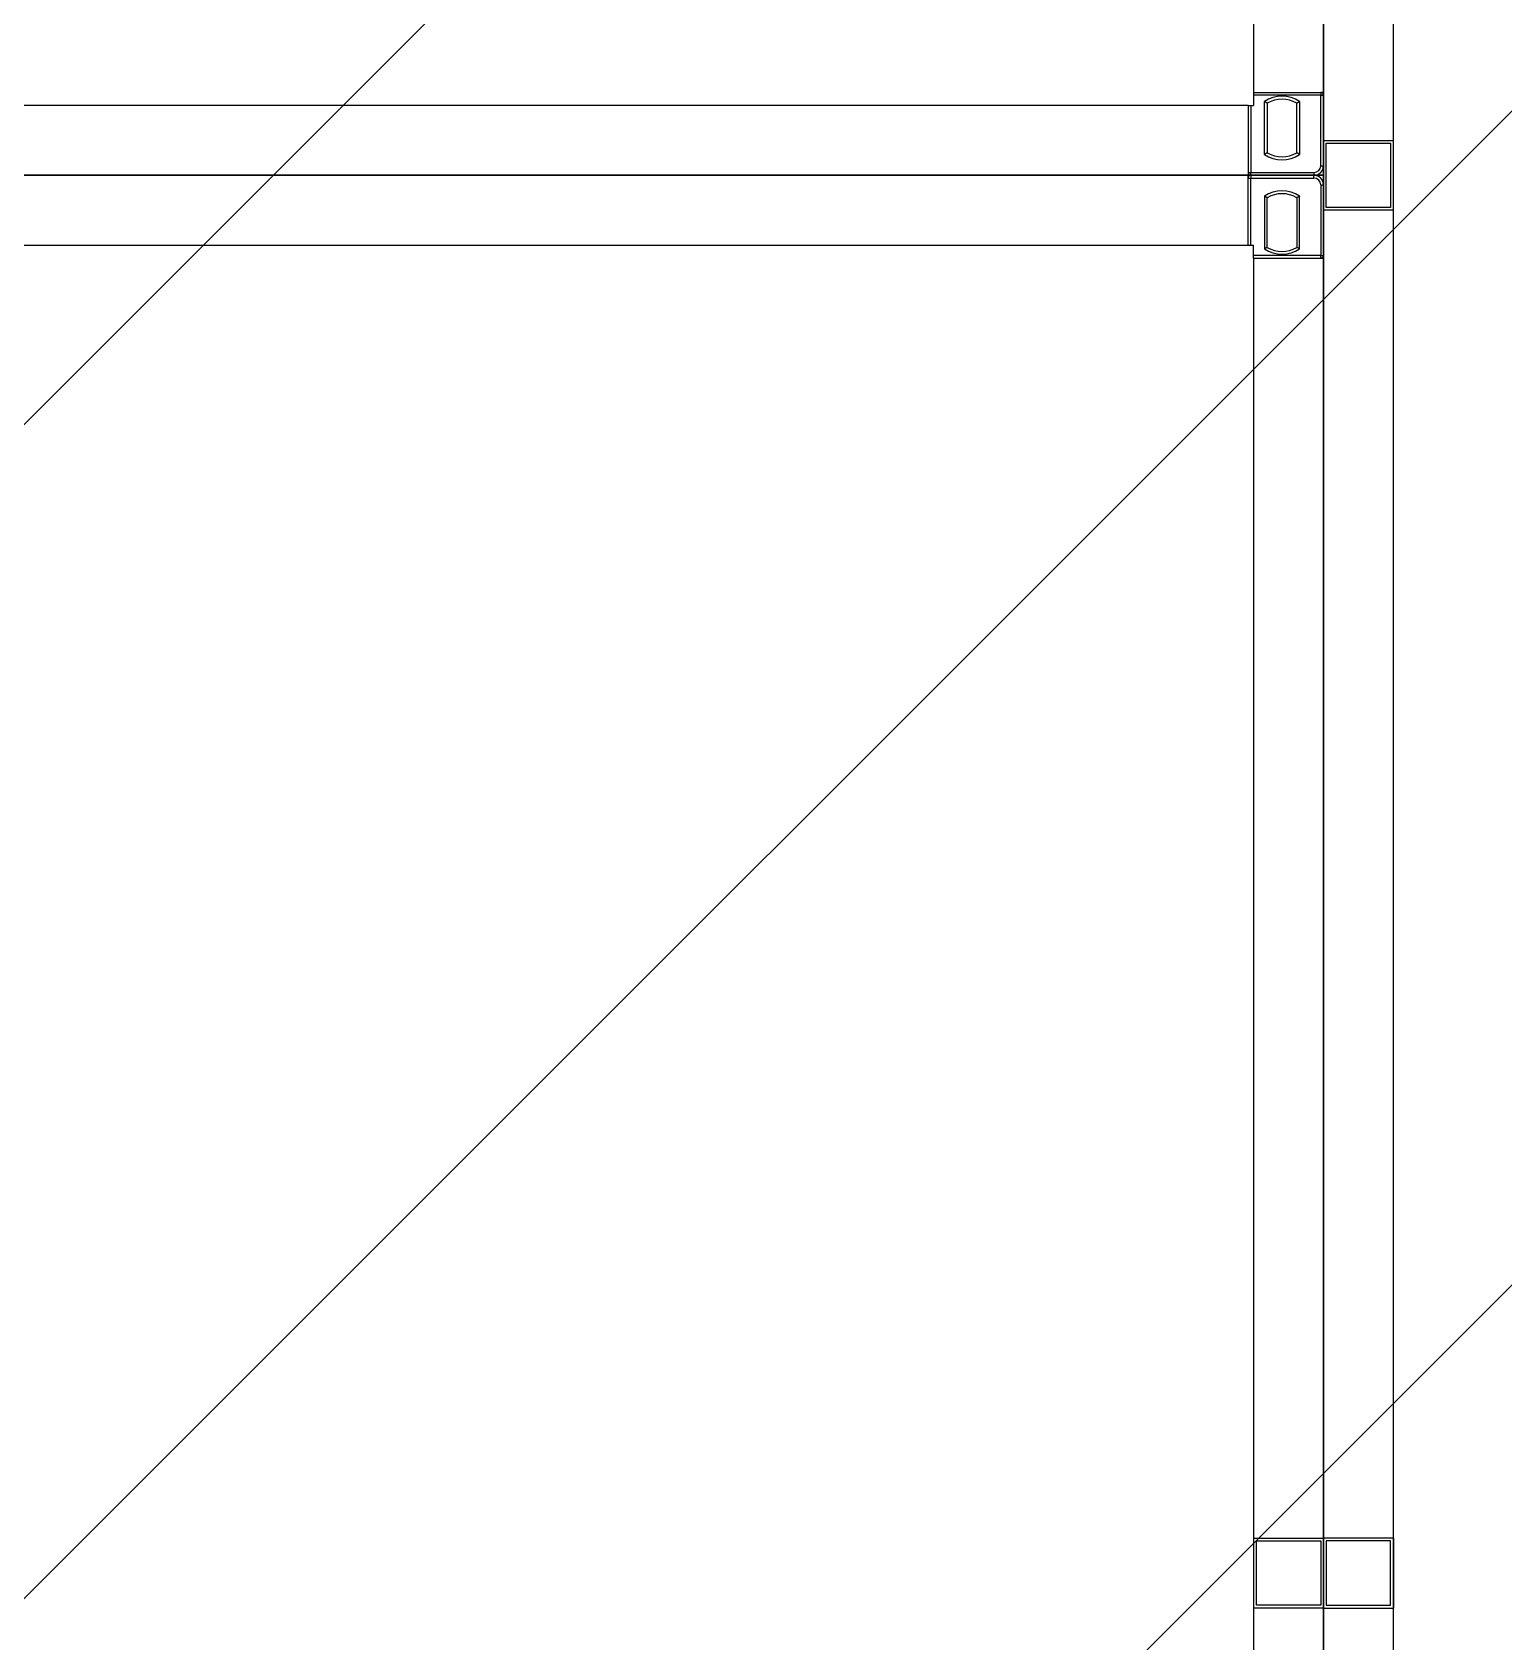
# Model space of a CAD drawing. Header units: millimetres. Extents: x 4133871 to 4440428, y -545651 to -495191.
# Drawn here: x 4434916.9 to 4435106.4, y -500371.9 to -500164.6 of the extents above; entities that cross this region are included whole.
import ezdxf

# ---------------------------------------------------------------- set-up
doc = ezdxf.new("R2010")
doc.units = ezdxf.units.MM
doc.header["$LTSCALE"] = 60
doc.layers.add('3', color=3, linetype='Continuous')

# ---------------------------------------------------------------- blocks, each defined once
blk = doc.blocks.new('KEY PLAN_NEW')
at = {"color": 253}
for p, q in [((-1280.862, -1428.384), (-1280.862, -1135.504)), ((-1286.862, -1195.504), (-1286.862, -1308.384)), ((-1286.862, -1308.384), (-1286.862, -1308.944)), ((-1287.102, -1308.944), (-1340.622, -1308.944)), ((-1287.102, -1308.944), (-1286.862, -1308.944)), ((-1283.862, -1310.444), (-1283.862, -1313.444)), ((-1283.862, -1310.444), (-1280.862, -1310.444)), ((-1283.742, -1313.324), (-1283.742, -1310.564)), ((-1283.742, -1310.564), (-1280.982, -1310.564)), ((-1280.982, -1310.564), (-1280.982, -1313.324)), ((-1280.982, -1310.564), (-1280.982, -1313.324)), ((-1280.862, -1313.444), (-1280.862, -1310.444)), ((-1280.862, -1313.444), (-1283.862, -1313.444)), ((-1280.982, -1313.324), (-1283.742, -1313.324)), ((-1340.622, -1314.944), (-1287.102, -1314.944)), ((-1287.102, -1314.944), (-1286.862, -1314.944)), ((-1286.862, -1315.504), (-1286.862, -1314.944)), ((-1286.862, -1315.504), (-1286.862, -1428.384)), ((-1286.862, -1370.444), (-1286.862, -1373.444)), ((-1286.862, -1370.444), (-1283.862, -1370.444)), ((-1286.742, -1373.324), (-1286.742, -1370.564)), ((-1286.742, -1370.564), (-1283.982, -1370.564)), ((-1283.982, -1370.564), (-1283.982, -1373.324)), ((-1283.982, -1370.564), (-1283.982, -1373.324)), ((-1283.862, -1373.444), (-1283.862, -1370.444)), ((-1280.862, -1370.444), (-1283.862, -1370.444)), ((-1283.862, -1373.444), (-1283.862, -1370.444)), ((-1280.982, -1370.564), (-1283.742, -1370.564)), ((-1283.742, -1370.564), (-1283.742, -1373.324)), ((-1280.982, -1373.324), (-1280.982, -1370.564)), ((-1280.982, -1373.324), (-1280.982, -1370.564)), ((-1280.862, -1370.444), (-1280.862, -1373.444)), ((-1283.862, -1373.444), (-1286.862, -1373.444)), ((-1283.982, -1373.324), (-1286.742, -1373.324)), ((-1283.862, -1373.444), (-1280.862, -1373.444)), ((-1283.742, -1373.324), (-1280.982, -1373.324))]:
    blk.add_line(p, q, dxfattribs=at)
at = {"color": 253, "linetype": 'Continuous'}
for p, q in [((-1286.862, -1308.384), (-1283.862, -1308.384)), ((-1283.982, -1308.504), (-1286.862, -1308.504)), ((-1283.982, -1308.384), (-1283.982, -1308.504)), ((-1283.982, -1308.504), (-1283.862, -1308.504)), ((-1283.982, -1311.534), (-1283.982, -1308.504)), ((-1287.102, -1308.944), (-1287.102, -1311.944)), ((-1286.982, -1308.944), (-1286.982, -1311.824)), ((-1286.397, -1311.045), (-1286.397, -1308.782)), ((-1286.277, -1308.849), (-1286.277, -1310.979)), ((-1285.007, -1310.979), (-1285.007, -1308.849)), ((-1284.887, -1308.782), (-1284.887, -1311.045)), ((-1287.102, -1311.824), (-1286.982, -1311.824)), ((-1287.102, -1314.944), (-1287.102, -1311.944)), ((-1287.102, -1312.064), (-1286.982, -1312.064)), ((-1286.982, -1311.944), (-1286.982, -1311.824)), ((-1286.982, -1311.824), (-1284.272, -1311.824)), ((-1286.982, -1311.944), (-1286.982, -1312.064)), ((-1286.982, -1314.944), (-1286.982, -1312.064)), ((-1286.982, -1312.064), (-1284.272, -1312.064)), ((-1284.272, -1311.824), (-1284.272, -1311.944)), ((-1284.272, -1312.064), (-1284.272, -1311.944)), ((-1283.982, -1311.534), (-1283.862, -1311.534)), ((-1283.982, -1311.824), (-1283.982, -1311.823)), ((-1283.982, -1311.824), (-1283.982, -1311.824)), ((-1283.982, -1312.064), (-1283.982, -1312.064)), ((-1283.982, -1312.064), (-1283.982, -1312.064)), ((-1283.982, -1312.354), (-1283.862, -1312.354)), ((-1283.982, -1312.354), (-1283.982, -1315.384)), ((-1286.397, -1312.842), (-1286.397, -1315.105)), ((-1286.277, -1315.039), (-1286.277, -1312.909)), ((-1285.007, -1312.909), (-1285.007, -1315.039)), ((-1284.887, -1315.105), (-1284.887, -1312.842)), ((-1283.982, -1315.384), (-1286.862, -1315.384)), ((-1286.862, -1315.504), (-1283.862, -1315.504)), ((-1283.982, -1315.504), (-1283.982, -1315.384)), ((-1283.982, -1315.384), (-1283.862, -1315.384))]:
    blk.add_line(p, q, dxfattribs=at)
at = {"color": 253}
for points in [[(-1283.862, -1131.944), (-1223.862, -1131.944), (-1223.862, -1431.944), (-1283.862, -1431.944)], [(-1343.862, -1191.944), (-1283.862, -1191.944), (-1283.862, -1311.944), (-1343.862, -1311.944)], [(-1343.862, -1311.944), (-1283.862, -1311.944), (-1283.862, -1431.944), (-1343.862, -1431.944)]]:
    blk.add_lwpolyline(points, close=True, dxfattribs=at)
at = {"color": 253, "linetype": 'Continuous'}
for centre, radius, start, end in [((-1285.642, -1309.914), 1.36, 56.27916, 123.72084), ((-1283.982, -1308.504), 0.12, 0, 90), ((-1285.642, -1309.914), 1.24, 59.1964, 120.8036), ((-1285.642, -1309.914), 1.36, 236.27916, 303.72084), ((-1285.642, -1309.914), 1.24, 239.1964, 300.8036), ((-1286.982, -1311.824), 0.12, 180, 270), ((-1286.982, -1312.064), 0.12, 90, 180), ((-1284.272, -1311.534), 0.41, 270, 0), ((-1284.272, -1311.534), 0.29, 270, 0), ((-1284.272, -1312.354), 0.41, 0, 90), ((-1284.272, -1312.354), 0.29, 0, 90), ((-1285.642, -1313.974), 1.36, 56.27916, 123.72084), ((-1285.642, -1313.974), 1.24, 59.1964, 120.8036), ((-1285.642, -1313.974), 1.36, 236.27916, 303.72084), ((-1285.642, -1313.974), 1.24, 239.1964, 300.8036), ((-1283.982, -1315.384), 0.12, 270, 0)]:
    blk.add_arc(centre, radius, start, end, dxfattribs=at)
for points, knots in [([(-1286.277, -1308.849), (-1286.277, -1308.848, 46), (-1286.278, -1308.848, 46), (-1286.279, -1308.848, 46), (-1286.28, -1308.847, 46), (-1286.28, -1308.847, 46), (-1286.281, -1308.846, 46), (-1286.281, -1308.846, 46), (-1286.282, -1308.846, 46), (-1286.282, -1308.845, 46), (-1286.284, -1308.844, 46), (-1286.285, -1308.844, 46), (-1286.289, -1308.842, 46), (-1286.291, -1308.841, 46), (-1286.294, -1308.839, 46), (-1286.295, -1308.838, 46), (-1286.296, -1308.838, 46), (-1286.297, -1308.837, 46), (-1286.298, -1308.837, 46), (-1286.299, -1308.836, 46), (-1286.301, -1308.835, 46), (-1286.304, -1308.833, 46), (-1286.309, -1308.83, 46), (-1286.312, -1308.829, 46), (-1286.316, -1308.826, 46), (-1286.318, -1308.826, 46), (-1286.32, -1308.824, 46), (-1286.32, -1308.824, 46), (-1286.322, -1308.823, 46), (-1286.323, -1308.823, 46), (-1286.327, -1308.821, 46), (-1286.33, -1308.819, 46), (-1286.336, -1308.815, 46), (-1286.339, -1308.813, 46), (-1286.346, -1308.81, 46), (-1286.35, -1308.808, 46), (-1286.354, -1308.806, 46), (-1286.355, -1308.805, 46), (-1286.357, -1308.804, 46), (-1286.358, -1308.804, 46), (-1286.36, -1308.802, 46), (-1286.362, -1308.801, 46), (-1286.367, -1308.798, 46), (-1286.371, -1308.796, 46), (-1286.378, -1308.792, 46), (-1286.382, -1308.79, 46), (-1286.387, -1308.787, 46), (-1286.389, -1308.786, 46), (-1286.392, -1308.785, 46), (-1286.394, -1308.784, 46), (-1286.395, -1308.783, 46), (-1286.396, -1308.783, 46), (-1286.396, -1308.783, 46), (-1286.397, -1308.782, 46)], [0, 0, 0, 0, 0.06206, 0.12459, 0.12459, 0.155854, 0.155854, 0.171487, 0.171487, 0.187119, 0.187119, 0.249648, 0.249648, 0.312178, 0.312178, 0.343442, 0.343442, 0.359075, 0.359075, 0.374707, 0.374707, 0.437236, 0.437236, 0.499766, 0.499766, 0.53103, 0.53103, 0.546663, 0.546663, 0.562295, 0.562295, 0.624824, 0.624824, 0.687353, 0.687353, 0.749883, 0.749883, 0.765515, 0.765515, 0.781147, 0.781147, 0.812412, 0.812412, 0.874941, 0.874941, 0.937471, 0.937471, 0.968735, 0.968735, 0.984368, 0.992184, 0.992184, 1, 1, 1, 1]), ([(-1284.887, -1308.782), (-1284.887, -1308.783, 46), (-1284.888, -1308.783, 46), (-1284.889, -1308.783, 46), (-1284.89, -1308.784, 46), (-1284.891, -1308.785, 46), (-1284.894, -1308.786, 46), (-1284.896, -1308.787, 46), (-1284.902, -1308.79, 46), (-1284.905, -1308.792, 46), (-1284.913, -1308.796, 46), (-1284.916, -1308.798, 46), (-1284.922, -1308.801, 46), (-1284.923, -1308.802, 46), (-1284.926, -1308.804, 46), (-1284.927, -1308.804, 46), (-1284.929, -1308.805, 46), (-1284.93, -1308.806, 46), (-1284.934, -1308.808, 46), (-1284.937, -1308.81, 46), (-1284.944, -1308.813, 46), (-1284.947, -1308.815, 46), (-1284.954, -1308.819, 46), (-1284.957, -1308.821, 46), (-1284.961, -1308.823, 46), (-1284.962, -1308.823, 46), (-1284.963, -1308.824, 46), (-1284.964, -1308.824, 46), (-1284.966, -1308.826, 46), (-1284.967, -1308.826, 46), (-1284.972, -1308.829, 46), (-1284.974, -1308.83, 46), (-1284.98, -1308.833, 46), (-1284.982, -1308.835, 46), (-1284.985, -1308.836, 46), (-1284.986, -1308.837, 46), (-1284.987, -1308.837, 46), (-1284.987, -1308.838, 46), (-1284.989, -1308.838, 46), (-1284.99, -1308.839, 46), (-1284.993, -1308.841, 46), (-1284.995, -1308.842, 46), (-1284.998, -1308.844, 46), (-1285, -1308.844, 46), (-1285.001, -1308.845, 46), (-1285.002, -1308.846, 46), (-1285.002, -1308.846, 46), (-1285.002, -1308.846, 46), (-1285.003, -1308.847, 46), (-1285.004, -1308.847, 46), (-1285.005, -1308.848, 46), (-1285.006, -1308.848, 46), (-1285.007, -1308.848, 46), (-1285.007, -1308.849, 46)], [0, 0, 0, 0, 0.00782, 0.00782, 0.015639, 0.031279, 0.031279, 0.062557, 0.062557, 0.125114, 0.125114, 0.187671, 0.187671, 0.21895, 0.21895, 0.234589, 0.234589, 0.250228, 0.250228, 0.312785, 0.312785, 0.375342, 0.375342, 0.437899, 0.437899, 0.453538, 0.453538, 0.469178, 0.469178, 0.500456, 0.500456, 0.563013, 0.563013, 0.62557, 0.62557, 0.641209, 0.641209, 0.656849, 0.656849, 0.688127, 0.688127, 0.750684, 0.750684, 0.813241, 0.813241, 0.828881, 0.828881, 0.84452, 0.84452, 0.875798, 0.875798, 0.938355, 1, 1, 1, 1]), ([(-1286.277, -1310.979), (-1286.277, -1310.979, 46), (-1286.278, -1310.979, 46), (-1286.279, -1310.98, 46), (-1286.28, -1310.98, 46), (-1286.28, -1310.981, 46), (-1286.281, -1310.981, 46), (-1286.281, -1310.981, 46), (-1286.282, -1310.982, 46), (-1286.282, -1310.982, 46), (-1286.284, -1310.983, 46), (-1286.285, -1310.984, 46), (-1286.289, -1310.985, 46), (-1286.291, -1310.986, 46), (-1286.294, -1310.988, 46), (-1286.295, -1310.989, 46), (-1286.296, -1310.99, 46), (-1286.297, -1310.99, 46), (-1286.298, -1310.991, 46), (-1286.299, -1310.991, 46), (-1286.301, -1310.993, 46), (-1286.304, -1310.994, 46), (-1286.309, -1310.997, 46), (-1286.312, -1310.998, 46), (-1286.316, -1311.001, 46), (-1286.318, -1311.002, 46), (-1286.32, -1311.003, 46), (-1286.32, -1311.003, 46), (-1286.322, -1311.004, 46), (-1286.323, -1311.004, 46), (-1286.327, -1311.007, 46), (-1286.33, -1311.008, 46), (-1286.336, -1311.012, 46), (-1286.339, -1311.014, 46), (-1286.346, -1311.017, 46), (-1286.35, -1311.019, 46), (-1286.354, -1311.022, 46), (-1286.355, -1311.022, 46), (-1286.357, -1311.023, 46), (-1286.358, -1311.024, 46), (-1286.36, -1311.025, 46), (-1286.362, -1311.026, 46), (-1286.367, -1311.029, 46), (-1286.371, -1311.031, 46), (-1286.378, -1311.035, 46), (-1286.382, -1311.037, 46), (-1286.387, -1311.04, 46), (-1286.389, -1311.041, 46), (-1286.392, -1311.042, 46), (-1286.394, -1311.043, 46), (-1286.395, -1311.044, 46), (-1286.396, -1311.044, 46), (-1286.396, -1311.045, 46), (-1286.397, -1311.045, 46)], [0, 0, 0, 0, 0.06206, 0.12459, 0.12459, 0.155854, 0.155854, 0.171487, 0.171487, 0.187119, 0.187119, 0.249648, 0.249648, 0.312178, 0.312178, 0.343442, 0.343442, 0.359075, 0.359075, 0.374707, 0.374707, 0.437236, 0.437236, 0.499766, 0.499766, 0.53103, 0.53103, 0.546663, 0.546663, 0.562295, 0.562295, 0.624824, 0.624824, 0.687353, 0.687353, 0.749883, 0.749883, 0.765515, 0.765515, 0.781147, 0.781147, 0.812412, 0.812412, 0.874941, 0.874941, 0.937471, 0.937471, 0.968735, 0.968735, 0.984368, 0.992184, 0.992184, 1, 1, 1, 1]), ([(-1284.887, -1311.045), (-1284.887, -1311.045, 46), (-1284.888, -1311.044, 46), (-1284.889, -1311.044, 46), (-1284.89, -1311.043, 46), (-1284.891, -1311.042, 46), (-1284.894, -1311.041, 46), (-1284.896, -1311.04, 46), (-1284.902, -1311.037, 46), (-1284.905, -1311.035, 46), (-1284.913, -1311.031, 46), (-1284.916, -1311.029, 46), (-1284.922, -1311.026, 46), (-1284.923, -1311.025, 46), (-1284.926, -1311.024, 46), (-1284.927, -1311.023, 46), (-1284.929, -1311.022, 46), (-1284.93, -1311.022, 46), (-1284.934, -1311.019, 46), (-1284.937, -1311.017, 46), (-1284.944, -1311.014, 46), (-1284.947, -1311.012, 46), (-1284.954, -1311.008, 46), (-1284.957, -1311.007, 46), (-1284.961, -1311.004, 46), (-1284.962, -1311.004, 46), (-1284.963, -1311.003, 46), (-1284.964, -1311.003, 46), (-1284.966, -1311.002, 46), (-1284.967, -1311.001, 46), (-1284.972, -1310.998, 46), (-1284.974, -1310.997, 46), (-1284.98, -1310.994, 46), (-1284.982, -1310.993, 46), (-1284.985, -1310.991, 46), (-1284.986, -1310.991, 46), (-1284.987, -1310.99, 46), (-1284.987, -1310.99, 46), (-1284.989, -1310.989, 46), (-1284.99, -1310.988, 46), (-1284.993, -1310.986, 46), (-1284.995, -1310.985, 46), (-1284.998, -1310.984, 46), (-1285, -1310.983, 46), (-1285.001, -1310.982, 46), (-1285.002, -1310.982, 46), (-1285.002, -1310.981, 46), (-1285.002, -1310.981, 46), (-1285.003, -1310.981, 46), (-1285.004, -1310.98, 46), (-1285.005, -1310.98, 46), (-1285.006, -1310.979, 46), (-1285.007, -1310.979, 46), (-1285.007, -1310.979, 46)], [0, 0, 0, 0, 0.00782, 0.00782, 0.015639, 0.031279, 0.031279, 0.062557, 0.062557, 0.125114, 0.125114, 0.187671, 0.187671, 0.21895, 0.21895, 0.234589, 0.234589, 0.250228, 0.250228, 0.312785, 0.312785, 0.375342, 0.375342, 0.437899, 0.437899, 0.453538, 0.453538, 0.469178, 0.469178, 0.500456, 0.500456, 0.563013, 0.563013, 0.62557, 0.62557, 0.641209, 0.641209, 0.656849, 0.656849, 0.688127, 0.688127, 0.750684, 0.750684, 0.813241, 0.813241, 0.828881, 0.828881, 0.84452, 0.84452, 0.875798, 0.875798, 0.938355, 1, 1, 1, 1]), ([(-1286.277, -1312.909), (-1286.277, -1312.908, 46), (-1286.278, -1312.908, 46), (-1286.279, -1312.908, 46), (-1286.28, -1312.907, 46), (-1286.28, -1312.907, 46), (-1286.281, -1312.906, 46), (-1286.281, -1312.906, 46), (-1286.282, -1312.906, 46), (-1286.282, -1312.905, 46), (-1286.284, -1312.904, 46), (-1286.285, -1312.904, 46), (-1286.289, -1312.902, 46), (-1286.291, -1312.901, 46), (-1286.294, -1312.899, 46), (-1286.295, -1312.898, 46), (-1286.296, -1312.898, 46), (-1286.297, -1312.897, 46), (-1286.298, -1312.897, 46), (-1286.299, -1312.896, 46), (-1286.301, -1312.895, 46), (-1286.304, -1312.893, 46), (-1286.309, -1312.89, 46), (-1286.312, -1312.889, 46), (-1286.316, -1312.886, 46), (-1286.318, -1312.886, 46), (-1286.32, -1312.884, 46), (-1286.32, -1312.884, 46), (-1286.322, -1312.883, 46), (-1286.323, -1312.883, 46), (-1286.327, -1312.881, 46), (-1286.33, -1312.879, 46), (-1286.336, -1312.875, 46), (-1286.339, -1312.873, 46), (-1286.346, -1312.87, 46), (-1286.35, -1312.868, 46), (-1286.354, -1312.866, 46), (-1286.355, -1312.865, 46), (-1286.357, -1312.864, 46), (-1286.358, -1312.864, 46), (-1286.36, -1312.862, 46), (-1286.362, -1312.861, 46), (-1286.367, -1312.858, 46), (-1286.371, -1312.856, 46), (-1286.378, -1312.852, 46), (-1286.382, -1312.85, 46), (-1286.387, -1312.847, 46), (-1286.389, -1312.846, 46), (-1286.392, -1312.845, 46), (-1286.394, -1312.844, 46), (-1286.395, -1312.843, 46), (-1286.396, -1312.843, 46), (-1286.396, -1312.843, 46), (-1286.397, -1312.842, 46)], [0, 0, 0, 0, 0.06206, 0.12459, 0.12459, 0.155854, 0.155854, 0.171487, 0.171487, 0.187119, 0.187119, 0.249648, 0.249648, 0.312178, 0.312178, 0.343442, 0.343442, 0.359075, 0.359075, 0.374707, 0.374707, 0.437236, 0.437236, 0.499766, 0.499766, 0.53103, 0.53103, 0.546663, 0.546663, 0.562295, 0.562295, 0.624824, 0.624824, 0.687353, 0.687353, 0.749883, 0.749883, 0.765515, 0.765515, 0.781147, 0.781147, 0.812412, 0.812412, 0.874941, 0.874941, 0.937471, 0.937471, 0.968735, 0.968735, 0.984368, 0.992184, 0.992184, 1, 1, 1, 1]), ([(-1284.887, -1312.842), (-1284.887, -1312.843, 46), (-1284.888, -1312.843, 46), (-1284.889, -1312.843, 46), (-1284.89, -1312.844, 46), (-1284.891, -1312.845, 46), (-1284.894, -1312.846, 46), (-1284.896, -1312.847, 46), (-1284.902, -1312.85, 46), (-1284.905, -1312.852, 46), (-1284.913, -1312.856, 46), (-1284.916, -1312.858, 46), (-1284.922, -1312.861, 46), (-1284.923, -1312.862, 46), (-1284.926, -1312.864, 46), (-1284.927, -1312.864, 46), (-1284.929, -1312.865, 46), (-1284.93, -1312.866, 46), (-1284.934, -1312.868, 46), (-1284.937, -1312.87, 46), (-1284.944, -1312.873, 46), (-1284.947, -1312.875, 46), (-1284.954, -1312.879, 46), (-1284.957, -1312.881, 46), (-1284.961, -1312.883, 46), (-1284.962, -1312.883, 46), (-1284.963, -1312.884, 46), (-1284.964, -1312.884, 46), (-1284.966, -1312.886, 46), (-1284.967, -1312.886, 46), (-1284.972, -1312.889, 46), (-1284.974, -1312.89, 46), (-1284.98, -1312.893, 46), (-1284.982, -1312.895, 46), (-1284.985, -1312.896, 46), (-1284.986, -1312.897, 46), (-1284.987, -1312.897, 46), (-1284.987, -1312.898, 46), (-1284.989, -1312.898, 46), (-1284.99, -1312.899, 46), (-1284.993, -1312.901, 46), (-1284.995, -1312.902, 46), (-1284.998, -1312.904, 46), (-1285, -1312.904, 46), (-1285.001, -1312.905, 46), (-1285.002, -1312.906, 46), (-1285.002, -1312.906, 46), (-1285.002, -1312.906, 46), (-1285.003, -1312.907, 46), (-1285.004, -1312.907, 46), (-1285.005, -1312.908, 46), (-1285.006, -1312.908, 46), (-1285.007, -1312.908, 46), (-1285.007, -1312.909, 46)], [0, 0, 0, 0, 0.00782, 0.00782, 0.015639, 0.031279, 0.031279, 0.062557, 0.062557, 0.125114, 0.125114, 0.187671, 0.187671, 0.21895, 0.21895, 0.234589, 0.234589, 0.250228, 0.250228, 0.312785, 0.312785, 0.375342, 0.375342, 0.437899, 0.437899, 0.453538, 0.453538, 0.469178, 0.469178, 0.500456, 0.500456, 0.563013, 0.563013, 0.62557, 0.62557, 0.641209, 0.641209, 0.656849, 0.656849, 0.688127, 0.688127, 0.750684, 0.750684, 0.813241, 0.813241, 0.828881, 0.828881, 0.84452, 0.84452, 0.875798, 0.875798, 0.938355, 1, 1, 1, 1]), ([(-1286.277, -1315.039), (-1286.277, -1315.039, 46), (-1286.278, -1315.039, 46), (-1286.279, -1315.04, 46), (-1286.28, -1315.04, 46), (-1286.28, -1315.041, 46), (-1286.281, -1315.041, 46), (-1286.281, -1315.041, 46), (-1286.282, -1315.042, 46), (-1286.282, -1315.042, 46), (-1286.284, -1315.043, 46), (-1286.285, -1315.044, 46), (-1286.289, -1315.045, 46), (-1286.291, -1315.046, 46), (-1286.294, -1315.048, 46), (-1286.295, -1315.049, 46), (-1286.296, -1315.05, 46), (-1286.297, -1315.05, 46), (-1286.298, -1315.051, 46), (-1286.299, -1315.051, 46), (-1286.301, -1315.053, 46), (-1286.304, -1315.054, 46), (-1286.309, -1315.057, 46), (-1286.312, -1315.058, 46), (-1286.316, -1315.061, 46), (-1286.318, -1315.062, 46), (-1286.32, -1315.063, 46), (-1286.32, -1315.063, 46), (-1286.322, -1315.064, 46), (-1286.323, -1315.064, 46), (-1286.327, -1315.067, 46), (-1286.33, -1315.068, 46), (-1286.336, -1315.072, 46), (-1286.339, -1315.074, 46), (-1286.346, -1315.077, 46), (-1286.35, -1315.079, 46), (-1286.354, -1315.082, 46), (-1286.355, -1315.082, 46), (-1286.357, -1315.083, 46), (-1286.358, -1315.084, 46), (-1286.36, -1315.085, 46), (-1286.362, -1315.086, 46), (-1286.367, -1315.089, 46), (-1286.371, -1315.091, 46), (-1286.378, -1315.095, 46), (-1286.382, -1315.097, 46), (-1286.387, -1315.1, 46), (-1286.389, -1315.101, 46), (-1286.392, -1315.102, 46), (-1286.394, -1315.103, 46), (-1286.395, -1315.104, 46), (-1286.396, -1315.104, 46), (-1286.396, -1315.105, 46), (-1286.397, -1315.105, 46)], [0, 0, 0, 0, 0.06206, 0.12459, 0.12459, 0.155854, 0.155854, 0.171487, 0.171487, 0.187119, 0.187119, 0.249648, 0.249648, 0.312178, 0.312178, 0.343442, 0.343442, 0.359075, 0.359075, 0.374707, 0.374707, 0.437236, 0.437236, 0.499766, 0.499766, 0.53103, 0.53103, 0.546663, 0.546663, 0.562295, 0.562295, 0.624824, 0.624824, 0.687353, 0.687353, 0.749883, 0.749883, 0.765515, 0.765515, 0.781147, 0.781147, 0.812412, 0.812412, 0.874941, 0.874941, 0.937471, 0.937471, 0.968735, 0.968735, 0.984368, 0.992184, 0.992184, 1, 1, 1, 1]), ([(-1284.887, -1315.105), (-1284.887, -1315.105, 46), (-1284.888, -1315.104, 46), (-1284.889, -1315.104, 46), (-1284.89, -1315.103, 46), (-1284.891, -1315.102, 46), (-1284.894, -1315.101, 46), (-1284.896, -1315.1, 46), (-1284.902, -1315.097, 46), (-1284.905, -1315.095, 46), (-1284.913, -1315.091, 46), (-1284.916, -1315.089, 46), (-1284.922, -1315.086, 46), (-1284.923, -1315.085, 46), (-1284.926, -1315.084, 46), (-1284.927, -1315.083, 46), (-1284.929, -1315.082, 46), (-1284.93, -1315.082, 46), (-1284.934, -1315.079, 46), (-1284.937, -1315.077, 46), (-1284.944, -1315.074, 46), (-1284.947, -1315.072, 46), (-1284.954, -1315.068, 46), (-1284.957, -1315.067, 46), (-1284.961, -1315.064, 46), (-1284.962, -1315.064, 46), (-1284.963, -1315.063, 46), (-1284.964, -1315.063, 46), (-1284.966, -1315.062, 46), (-1284.967, -1315.061, 46), (-1284.972, -1315.058, 46), (-1284.974, -1315.057, 46), (-1284.98, -1315.054, 46), (-1284.982, -1315.053, 46), (-1284.985, -1315.051, 46), (-1284.986, -1315.051, 46), (-1284.987, -1315.05, 46), (-1284.987, -1315.05, 46), (-1284.989, -1315.049, 46), (-1284.99, -1315.048, 46), (-1284.993, -1315.046, 46), (-1284.995, -1315.045, 46), (-1284.998, -1315.044, 46), (-1285, -1315.043, 46), (-1285.001, -1315.042, 46), (-1285.002, -1315.042, 46), (-1285.002, -1315.041, 46), (-1285.002, -1315.041, 46), (-1285.003, -1315.041, 46), (-1285.004, -1315.04, 46), (-1285.005, -1315.04, 46), (-1285.006, -1315.039, 46), (-1285.007, -1315.039, 46), (-1285.007, -1315.039, 46)], [0, 0, 0, 0, 0.00782, 0.00782, 0.015639, 0.031279, 0.031279, 0.062557, 0.062557, 0.125114, 0.125114, 0.187671, 0.187671, 0.21895, 0.21895, 0.234589, 0.234589, 0.250228, 0.250228, 0.312785, 0.312785, 0.375342, 0.375342, 0.437899, 0.437899, 0.453538, 0.453538, 0.469178, 0.469178, 0.500456, 0.500456, 0.563013, 0.563013, 0.62557, 0.62557, 0.641209, 0.641209, 0.656849, 0.656849, 0.688127, 0.688127, 0.750684, 0.750684, 0.813241, 0.813241, 0.828881, 0.828881, 0.84452, 0.84452, 0.875798, 0.875798, 0.938355, 1, 1, 1, 1])]:
    blk.add_open_spline(points, degree=3, knots=knots, dxfattribs=at)

msp = doc.modelspace()

# ---------------------------------------------------------------- hatches: boundary and pattern name
at = {"layer": '3'}
h = msp.add_hatch(dxfattribs=at)
h.set_pattern_fill('ANSI31', color=256, scale=855.36)
h.set_pattern_definition([(45, (222650.51, -107751.94), (-75.603857, 75.603857), [])])
h.paths.add_polyline_path([(4434263.16, -500083.05), (4434443.16, -500083.05), (4434443.16, -499723.05), (4434983.16, -499723.05), (4434983.16, -499543.05), (4436083.16, -499543.05), (4436083.16, -499665.45), (4436923.52, -499665.45), (4436923.52, -500263.05), (4436983.16, -500263.05), (4436983.16, -501723.05), (4435732.16, -501723.05), (4435732.16, -501727.55), (4435723.16, -501727.55), (4435723.16, -501903.05), (4435163.16, -501903.05), (4435163.16, -501543.05), (4434803.16, -501543.05), (4434803.16, -501183.05), (4434443.16, -501183.05), (4434443.16, -500823.05), (4433903.16, -500823.05), (4433903.16, -500443.05), (4434263.16, -500443.05)])

# ---------------------------------------------------------------- block references
at = {"xscale": 3, "yscale": 3, "zscale": 3}
msp.add_blockref('KEY PLAN_NEW', (4438934.75, -496247.22), dxfattribs=at)

doc.saveas('drawing.dxf')
